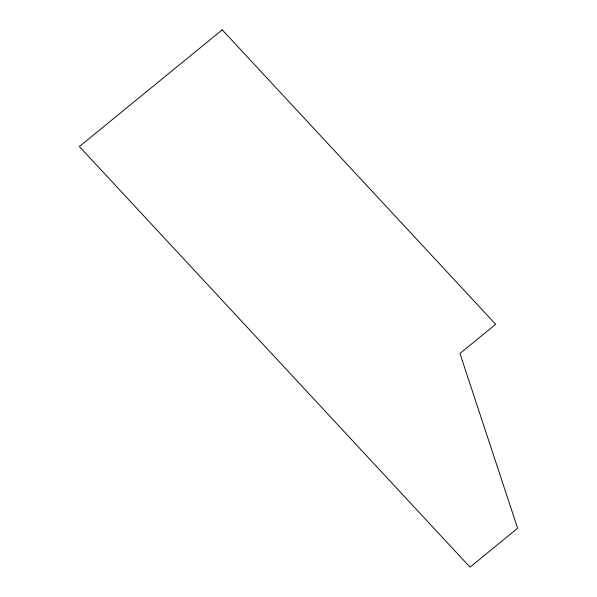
<?xml version="1.0" encoding="UTF-8"?>
<svg xmlns="http://www.w3.org/2000/svg" width="597" height="597" viewBox="0 0 597 597"><rect width="100%" height="100%" fill="white"/><g stroke="black" fill="none" stroke-linecap="round" stroke-linejoin="round"><path stroke-width="0.9" d="M222.211 29.85L79.371 146.519L470.018 567.15L517.629 528.263L459.959 353.461L495.667 324.29L222.211 29.85"/></g></svg>
